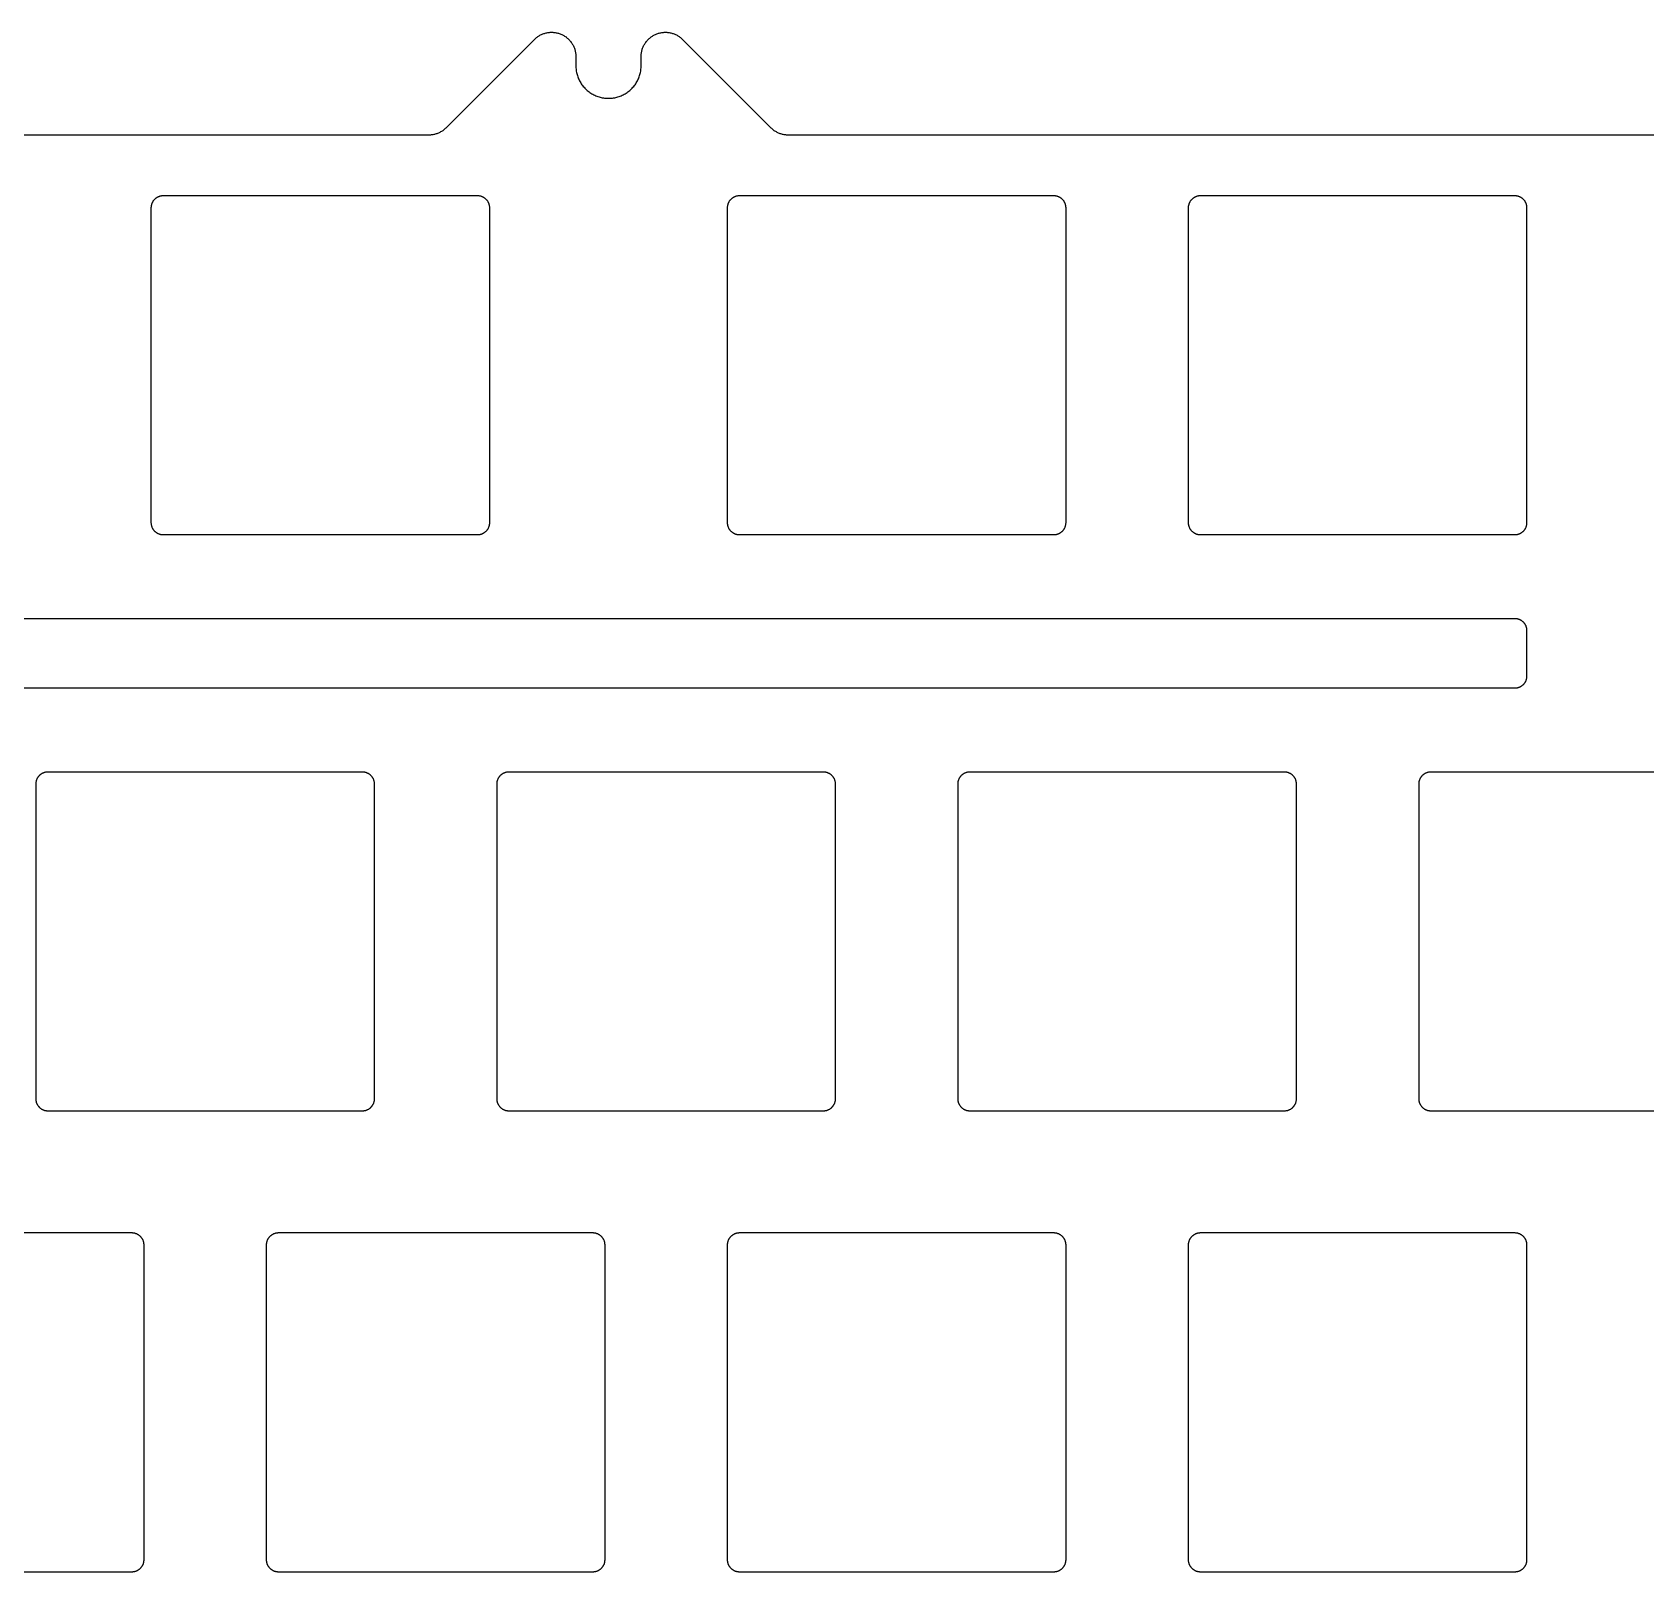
# Model space of a CAD drawing. Header units: millimetres. Extents: x -947 to -599, y 2206 to 2334.
# Drawn here: x -868.2 to -801.5, y 2270.2 to 2333.8 of the extents above; entities that cross this region are included whole.
import ezdxf

# ---------------------------------------------------------------- set-up
doc = ezdxf.new("R2010")
doc.units = ezdxf.units.MM
doc.layers.add('Default', color=18, linetype='Continuous', true_color=0x000000)

msp = doc.modelspace()

# ---------------------------------------------------------------- linework, layer by layer
at = {"layer": 'Default'}
for points in [[(-847.411, 2333.511), (-847.386, 2333.535), (-847.36, 2333.559), (-847.334, 2333.581), (-847.306, 2333.602), (-847.278, 2333.623), (-847.25, 2333.642), (-847.22, 2333.66), (-847.19, 2333.678), (-847.16, 2333.694), (-847.129, 2333.709), (-847.097, 2333.724), (-847.065, 2333.737), (-847.033, 2333.749), (-847, 2333.759), (-846.966, 2333.769), (-846.933, 2333.778), (-846.899, 2333.785), (-846.865, 2333.791), (-846.831, 2333.796), (-846.796, 2333.8), (-846.762, 2333.803), (-846.727, 2333.804), (-846.692, 2333.804), (-846.658, 2333.803), (-846.623, 2333.801), (-846.589, 2333.798), (-846.554, 2333.793), (-846.52, 2333.787), (-846.486, 2333.78), (-846.452, 2333.772), (-846.419, 2333.763), (-846.386, 2333.752), (-846.353, 2333.741), (-846.321, 2333.728), (-846.289, 2333.714), (-846.258, 2333.699), (-846.227, 2333.683), (-846.197, 2333.666), (-846.168, 2333.648), (-846.139, 2333.629), (-846.11, 2333.609), (-846.083, 2333.588), (-846.056, 2333.566), (-846.03, 2333.543), (-846.005, 2333.519), (-845.981, 2333.495), (-845.957, 2333.469), (-845.934, 2333.443), (-845.913, 2333.416), (-845.892, 2333.388), (-845.872, 2333.36), (-845.854, 2333.331), (-845.836, 2333.301), (-845.819, 2333.271), (-845.804, 2333.24), (-845.789, 2333.208), (-845.776, 2333.176), (-845.763, 2333.144), (-845.752, 2333.111), (-845.742, 2333.078), (-845.733, 2333.044), (-845.725, 2333.011), (-845.719, 2332.977), (-845.713, 2332.942), (-845.709, 2332.908), (-845.706, 2332.873), (-845.704, 2332.839), (-845.704, 2332.804)], [(-843.004, 2332.804), (-843.003, 2332.839), (-843.001, 2332.873), (-842.998, 2332.908), (-842.994, 2332.942), (-842.989, 2332.977), (-842.982, 2333.011), (-842.975, 2333.044), (-842.966, 2333.078), (-842.956, 2333.111), (-842.944, 2333.144), (-842.932, 2333.176), (-842.919, 2333.208), (-842.904, 2333.24), (-842.888, 2333.271), (-842.872, 2333.301), (-842.854, 2333.331), (-842.835, 2333.36), (-842.816, 2333.388), (-842.795, 2333.416), (-842.773, 2333.443), (-842.751, 2333.469), (-842.727, 2333.495), (-842.703, 2333.519), (-842.677, 2333.543), (-842.651, 2333.566), (-842.625, 2333.588), (-842.597, 2333.609), (-842.569, 2333.629), (-842.54, 2333.648), (-842.51, 2333.666), (-842.48, 2333.683), (-842.45, 2333.699), (-842.418, 2333.714), (-842.386, 2333.728), (-842.354, 2333.741), (-842.322, 2333.752), (-842.289, 2333.763), (-842.255, 2333.772), (-842.221, 2333.78), (-842.188, 2333.787), (-842.153, 2333.793), (-842.119, 2333.798), (-842.085, 2333.801), (-842.05, 2333.803), (-842.015, 2333.804), (-841.981, 2333.804), (-841.946, 2333.803), (-841.912, 2333.8), (-841.877, 2333.796), (-841.843, 2333.791), (-841.809, 2333.785), (-841.775, 2333.778), (-841.741, 2333.769), (-841.708, 2333.759), (-841.675, 2333.749), (-841.643, 2333.737), (-841.61, 2333.724), (-841.579, 2333.709), (-841.548, 2333.694), (-841.517, 2333.678), (-841.487, 2333.66), (-841.458, 2333.642), (-841.429, 2333.623), (-841.401, 2333.602), (-841.374, 2333.581), (-841.347, 2333.559), (-841.322, 2333.535), (-841.297, 2333.511)], [(-851.061, 2329.861), (-847.411, 2333.511)], [(-841.297, 2333.511), (-837.647, 2329.861)], [(-845.704, 2332.804), (-845.704, 2332.424)], [(-845.704, 2332.424), (-845.703, 2332.378), (-845.701, 2332.331), (-845.697, 2332.285), (-845.691, 2332.239), (-845.684, 2332.193), (-845.675, 2332.147), (-845.665, 2332.101), (-845.653, 2332.056), (-845.639, 2332.012), (-845.624, 2331.968), (-845.608, 2331.924), (-845.59, 2331.881), (-845.57, 2331.839), (-845.549, 2331.797), (-845.527, 2331.756), (-845.503, 2331.716), (-845.478, 2331.677), (-845.451, 2331.638), (-845.424, 2331.601), (-845.395, 2331.565), (-845.364, 2331.529), (-845.333, 2331.495), (-845.3, 2331.462), (-845.266, 2331.43), (-845.231, 2331.399), (-845.196, 2331.369), (-845.159, 2331.34), (-845.121, 2331.313), (-845.082, 2331.288), (-845.042, 2331.263), (-845.002, 2331.24), (-844.96, 2331.218), (-844.918, 2331.198), (-844.876, 2331.179), (-844.833, 2331.162), (-844.789, 2331.146), (-844.744, 2331.132), (-844.699, 2331.119), (-844.654, 2331.108), (-844.609, 2331.099), (-844.563, 2331.091), (-844.517, 2331.084), (-844.47, 2331.079), (-844.424, 2331.076), (-844.377, 2331.075), (-844.33, 2331.075), (-844.284, 2331.076), (-844.237, 2331.079), (-844.191, 2331.084), (-844.145, 2331.091), (-844.099, 2331.099), (-844.053, 2331.108), (-844.008, 2331.119), (-843.963, 2331.132), (-843.919, 2331.146), (-843.875, 2331.162), (-843.832, 2331.179), (-843.789, 2331.198), (-843.747, 2331.218), (-843.706, 2331.24), (-843.665, 2331.263), (-843.626, 2331.288), (-843.587, 2331.313), (-843.549, 2331.34), (-843.512, 2331.369), (-843.476, 2331.399), (-843.441, 2331.43), (-843.407, 2331.462), (-843.375, 2331.495), (-843.343, 2331.529), (-843.313, 2331.565), (-843.284, 2331.601), (-843.256, 2331.638), (-843.23, 2331.677), (-843.205, 2331.716), (-843.181, 2331.756), (-843.158, 2331.797), (-843.137, 2331.839), (-843.118, 2331.881), (-843.1, 2331.924), (-843.083, 2331.968), (-843.068, 2332.012), (-843.055, 2332.056), (-843.043, 2332.101), (-843.033, 2332.147), (-843.024, 2332.193), (-843.017, 2332.239), (-843.011, 2332.285), (-843.007, 2332.331), (-843.005, 2332.378), (-843.004, 2332.424)], [(-843.004, 2332.424), (-843.004, 2332.804)], [(-851.768, 2329.568), (-851.734, 2329.569), (-851.7, 2329.571), (-851.666, 2329.574), (-851.632, 2329.578), (-851.598, 2329.583), (-851.565, 2329.589), (-851.531, 2329.597), (-851.498, 2329.606), (-851.465, 2329.615), (-851.433, 2329.626), (-851.401, 2329.638), (-851.37, 2329.651), (-851.339, 2329.665), (-851.308, 2329.681), (-851.278, 2329.697), (-851.248, 2329.714), (-851.22, 2329.732), (-851.191, 2329.751), (-851.164, 2329.772), (-851.137, 2329.793), (-851.111, 2329.815), (-851.085, 2329.838), (-851.061, 2329.861)], [(-837.647, 2329.861), (-837.622, 2329.838), (-837.597, 2329.815), (-837.571, 2329.793), (-837.544, 2329.772), (-837.516, 2329.751), (-837.488, 2329.732), (-837.459, 2329.714), (-837.43, 2329.697), (-837.4, 2329.681), (-837.369, 2329.665), (-837.338, 2329.651), (-837.306, 2329.638), (-837.274, 2329.626), (-837.242, 2329.615), (-837.209, 2329.606), (-837.176, 2329.597), (-837.143, 2329.589), (-837.109, 2329.583), (-837.076, 2329.578), (-837.042, 2329.574), (-837.008, 2329.571), (-836.974, 2329.569), (-836.94, 2329.568)], [(-901.233, 2329.568), (-851.768, 2329.568)], [(-836.94, 2329.568), (-706.512, 2329.568)], [(-862.76, 2327.043), (-862.777, 2327.043), (-862.794, 2327.042), (-862.811, 2327.041), (-862.828, 2327.039), (-862.845, 2327.036), (-862.862, 2327.033), (-862.878, 2327.029), (-862.895, 2327.025), (-862.911, 2327.02), (-862.927, 2327.015), (-862.943, 2327.009), (-862.959, 2327.002), (-862.975, 2326.995), (-862.99, 2326.987), (-863.005, 2326.979), (-863.02, 2326.971), (-863.034, 2326.962), (-863.048, 2326.952), (-863.062, 2326.942), (-863.076, 2326.931), (-863.089, 2326.92), (-863.101, 2326.909), (-863.114, 2326.897), (-863.125, 2326.885), (-863.137, 2326.872), (-863.148, 2326.859), (-863.158, 2326.846), (-863.169, 2326.832), (-863.178, 2326.818), (-863.187, 2326.803), (-863.196, 2326.788), (-863.204, 2326.773), (-863.212, 2326.758), (-863.219, 2326.743), (-863.225, 2326.727), (-863.231, 2326.711), (-863.237, 2326.695), (-863.242, 2326.678), (-863.246, 2326.662), (-863.25, 2326.645), (-863.253, 2326.628), (-863.255, 2326.612), (-863.257, 2326.595), (-863.259, 2326.578), (-863.26, 2326.56), (-863.26, 2326.543)], [(-849.76, 2327.043), (-862.76, 2327.043)], [(-849.26, 2326.543), (-849.26, 2326.56), (-849.261, 2326.578), (-849.263, 2326.595), (-849.265, 2326.612), (-849.267, 2326.628), (-849.271, 2326.645), (-849.274, 2326.662), (-849.279, 2326.678), (-849.283, 2326.695), (-849.289, 2326.711), (-849.295, 2326.727), (-849.301, 2326.743), (-849.309, 2326.758), (-849.316, 2326.773), (-849.324, 2326.788), (-849.333, 2326.803), (-849.342, 2326.818), (-849.352, 2326.832), (-849.362, 2326.846), (-849.372, 2326.859), (-849.383, 2326.872), (-849.395, 2326.885), (-849.406, 2326.897), (-849.419, 2326.909), (-849.431, 2326.92), (-849.445, 2326.931), (-849.458, 2326.942), (-849.472, 2326.952), (-849.486, 2326.962), (-849.5, 2326.971), (-849.515, 2326.979), (-849.53, 2326.987), (-849.545, 2326.995), (-849.561, 2327.002), (-849.577, 2327.009), (-849.593, 2327.015), (-849.609, 2327.02), (-849.625, 2327.025), (-849.642, 2327.029), (-849.658, 2327.033), (-849.675, 2327.036), (-849.692, 2327.039), (-849.709, 2327.041), (-849.726, 2327.042), (-849.743, 2327.043), (-849.76, 2327.043)], [(-838.948, 2327.043), (-838.965, 2327.043), (-838.982, 2327.042), (-838.999, 2327.041), (-839.016, 2327.039), (-839.033, 2327.036), (-839.049, 2327.033), (-839.066, 2327.029), (-839.082, 2327.025), (-839.099, 2327.02), (-839.115, 2327.015), (-839.131, 2327.009), (-839.147, 2327.002), (-839.162, 2326.995), (-839.178, 2326.987), (-839.193, 2326.979), (-839.207, 2326.971), (-839.222, 2326.962), (-839.236, 2326.952), (-839.25, 2326.942), (-839.263, 2326.931), (-839.276, 2326.92), (-839.289, 2326.909), (-839.301, 2326.897), (-839.313, 2326.885), (-839.324, 2326.872), (-839.335, 2326.859), (-839.346, 2326.846), (-839.356, 2326.832), (-839.366, 2326.818), (-839.375, 2326.803), (-839.383, 2326.788), (-839.391, 2326.773), (-839.399, 2326.758), (-839.406, 2326.743), (-839.413, 2326.727), (-839.419, 2326.711), (-839.424, 2326.695), (-839.429, 2326.678), (-839.433, 2326.662), (-839.437, 2326.645), (-839.44, 2326.628), (-839.443, 2326.612), (-839.445, 2326.595), (-839.446, 2326.578), (-839.447, 2326.56), (-839.448, 2326.543)], [(-825.948, 2327.043), (-838.948, 2327.043)], [(-825.448, 2326.543), (-825.448, 2326.56), (-825.449, 2326.578), (-825.45, 2326.595), (-825.452, 2326.612), (-825.455, 2326.628), (-825.458, 2326.645), (-825.462, 2326.662), (-825.466, 2326.678), (-825.471, 2326.695), (-825.476, 2326.711), (-825.482, 2326.727), (-825.489, 2326.743), (-825.496, 2326.758), (-825.504, 2326.773), (-825.512, 2326.788), (-825.52, 2326.803), (-825.529, 2326.818), (-825.539, 2326.832), (-825.549, 2326.846), (-825.56, 2326.859), (-825.571, 2326.872), (-825.582, 2326.885), (-825.594, 2326.897), (-825.606, 2326.909), (-825.619, 2326.92), (-825.632, 2326.931), (-825.645, 2326.942), (-825.659, 2326.952), (-825.673, 2326.962), (-825.688, 2326.971), (-825.702, 2326.979), (-825.718, 2326.987), (-825.733, 2326.995), (-825.748, 2327.002), (-825.764, 2327.009), (-825.78, 2327.015), (-825.796, 2327.02), (-825.813, 2327.025), (-825.829, 2327.029), (-825.846, 2327.033), (-825.863, 2327.036), (-825.879, 2327.039), (-825.896, 2327.041), (-825.913, 2327.042), (-825.93, 2327.043), (-825.948, 2327.043)], [(-819.898, 2327.043), (-819.915, 2327.043), (-819.932, 2327.042), (-819.949, 2327.041), (-819.966, 2327.039), (-819.983, 2327.036), (-819.999, 2327.033), (-820.016, 2327.029), (-820.032, 2327.025), (-820.049, 2327.02), (-820.065, 2327.015), (-820.081, 2327.009), (-820.097, 2327.002), (-820.112, 2326.995), (-820.128, 2326.987), (-820.143, 2326.979), (-820.157, 2326.971), (-820.172, 2326.962), (-820.186, 2326.952), (-820.2, 2326.942), (-820.213, 2326.931), (-820.226, 2326.92), (-820.239, 2326.909), (-820.251, 2326.897), (-820.263, 2326.885), (-820.274, 2326.872), (-820.285, 2326.859), (-820.296, 2326.846), (-820.306, 2326.832), (-820.316, 2326.818), (-820.325, 2326.803), (-820.333, 2326.788), (-820.341, 2326.773), (-820.349, 2326.758), (-820.356, 2326.743), (-820.363, 2326.727), (-820.369, 2326.711), (-820.374, 2326.695), (-820.379, 2326.678), (-820.383, 2326.662), (-820.387, 2326.645), (-820.39, 2326.628), (-820.393, 2326.612), (-820.395, 2326.595), (-820.396, 2326.578), (-820.397, 2326.56), (-820.398, 2326.543)], [(-806.898, 2327.043), (-819.898, 2327.043)], [(-806.398, 2326.543), (-806.398, 2326.56), (-806.399, 2326.578), (-806.4, 2326.595), (-806.402, 2326.612), (-806.405, 2326.628), (-806.408, 2326.645), (-806.412, 2326.662), (-806.416, 2326.678), (-806.421, 2326.695), (-806.426, 2326.711), (-806.432, 2326.727), (-806.439, 2326.743), (-806.446, 2326.758), (-806.454, 2326.773), (-806.462, 2326.788), (-806.47, 2326.803), (-806.479, 2326.818), (-806.489, 2326.832), (-806.499, 2326.846), (-806.51, 2326.859), (-806.521, 2326.872), (-806.532, 2326.885), (-806.544, 2326.897), (-806.556, 2326.909), (-806.569, 2326.92), (-806.582, 2326.931), (-806.595, 2326.942), (-806.609, 2326.952), (-806.623, 2326.962), (-806.638, 2326.971), (-806.652, 2326.979), (-806.668, 2326.987), (-806.683, 2326.995), (-806.698, 2327.002), (-806.714, 2327.009), (-806.73, 2327.015), (-806.746, 2327.02), (-806.763, 2327.025), (-806.779, 2327.029), (-806.796, 2327.033), (-806.813, 2327.036), (-806.829, 2327.039), (-806.846, 2327.041), (-806.863, 2327.042), (-806.88, 2327.043), (-806.898, 2327.043)], [(-863.26, 2326.543), (-863.26, 2313.543)], [(-849.26, 2313.543), (-849.26, 2326.543)], [(-839.448, 2326.543), (-839.448, 2313.543)], [(-825.448, 2313.543), (-825.448, 2326.543)], [(-820.398, 2326.543), (-820.398, 2313.543)], [(-806.398, 2313.543), (-806.398, 2326.543)], [(-863.26, 2313.543), (-863.26, 2313.526), (-863.259, 2313.509), (-863.257, 2313.492), (-863.255, 2313.475), (-863.253, 2313.458), (-863.25, 2313.442), (-863.246, 2313.425), (-863.242, 2313.409), (-863.237, 2313.392), (-863.231, 2313.376), (-863.225, 2313.36), (-863.219, 2313.344), (-863.212, 2313.329), (-863.204, 2313.313), (-863.196, 2313.298), (-863.187, 2313.284), (-863.178, 2313.269), (-863.169, 2313.255), (-863.158, 2313.241), (-863.148, 2313.228), (-863.137, 2313.215), (-863.125, 2313.202), (-863.114, 2313.19), (-863.101, 2313.178), (-863.089, 2313.167), (-863.076, 2313.156), (-863.062, 2313.145), (-863.048, 2313.135), (-863.034, 2313.125), (-863.02, 2313.116), (-863.005, 2313.108), (-862.99, 2313.099), (-862.975, 2313.092), (-862.959, 2313.085), (-862.943, 2313.078), (-862.927, 2313.072), (-862.911, 2313.067), (-862.895, 2313.062), (-862.878, 2313.058), (-862.862, 2313.054), (-862.845, 2313.051), (-862.828, 2313.048), (-862.811, 2313.046), (-862.794, 2313.045), (-862.777, 2313.044), (-862.76, 2313.043)], [(-862.76, 2313.043), (-849.76, 2313.043)], [(-849.76, 2313.043), (-849.743, 2313.044), (-849.726, 2313.045), (-849.709, 2313.046), (-849.692, 2313.048), (-849.675, 2313.051), (-849.658, 2313.054), (-849.642, 2313.058), (-849.625, 2313.062), (-849.609, 2313.067), (-849.593, 2313.072), (-849.577, 2313.078), (-849.561, 2313.085), (-849.545, 2313.092), (-849.53, 2313.099), (-849.515, 2313.108), (-849.5, 2313.116), (-849.486, 2313.125), (-849.472, 2313.135), (-849.458, 2313.145), (-849.445, 2313.156), (-849.431, 2313.167), (-849.419, 2313.178), (-849.406, 2313.19), (-849.395, 2313.202), (-849.383, 2313.215), (-849.372, 2313.228), (-849.362, 2313.241), (-849.352, 2313.255), (-849.342, 2313.269), (-849.333, 2313.284), (-849.324, 2313.298), (-849.316, 2313.313), (-849.309, 2313.329), (-849.301, 2313.344), (-849.295, 2313.36), (-849.289, 2313.376), (-849.283, 2313.392), (-849.279, 2313.409), (-849.274, 2313.425), (-849.271, 2313.442), (-849.267, 2313.458), (-849.265, 2313.475), (-849.263, 2313.492), (-849.261, 2313.509), (-849.26, 2313.526), (-849.26, 2313.543)], [(-839.448, 2313.543), (-839.447, 2313.526), (-839.446, 2313.509), (-839.445, 2313.492), (-839.443, 2313.475), (-839.44, 2313.458), (-839.437, 2313.442), (-839.433, 2313.425), (-839.429, 2313.409), (-839.424, 2313.392), (-839.419, 2313.376), (-839.413, 2313.36), (-839.406, 2313.344), (-839.399, 2313.329), (-839.391, 2313.313), (-839.383, 2313.298), (-839.375, 2313.284), (-839.366, 2313.269), (-839.356, 2313.255), (-839.346, 2313.241), (-839.335, 2313.228), (-839.324, 2313.215), (-839.313, 2313.202), (-839.301, 2313.19), (-839.289, 2313.178), (-839.276, 2313.167), (-839.263, 2313.156), (-839.25, 2313.145), (-839.236, 2313.135), (-839.222, 2313.125), (-839.207, 2313.116), (-839.193, 2313.108), (-839.178, 2313.099), (-839.162, 2313.092), (-839.147, 2313.085), (-839.131, 2313.078), (-839.115, 2313.072), (-839.099, 2313.067), (-839.082, 2313.062), (-839.066, 2313.058), (-839.049, 2313.054), (-839.033, 2313.051), (-839.016, 2313.048), (-838.999, 2313.046), (-838.982, 2313.045), (-838.965, 2313.044), (-838.948, 2313.043)], [(-838.948, 2313.043), (-825.948, 2313.043)], [(-825.948, 2313.043), (-825.93, 2313.044), (-825.913, 2313.045), (-825.896, 2313.046), (-825.879, 2313.048), (-825.863, 2313.051), (-825.846, 2313.054), (-825.829, 2313.058), (-825.813, 2313.062), (-825.796, 2313.067), (-825.78, 2313.072), (-825.764, 2313.078), (-825.748, 2313.085), (-825.733, 2313.092), (-825.718, 2313.099), (-825.702, 2313.108), (-825.688, 2313.116), (-825.673, 2313.125), (-825.659, 2313.135), (-825.645, 2313.145), (-825.632, 2313.156), (-825.619, 2313.167), (-825.606, 2313.178), (-825.594, 2313.19), (-825.582, 2313.202), (-825.571, 2313.215), (-825.56, 2313.228), (-825.549, 2313.241), (-825.539, 2313.255), (-825.529, 2313.269), (-825.52, 2313.284), (-825.512, 2313.298), (-825.504, 2313.313), (-825.496, 2313.329), (-825.489, 2313.344), (-825.482, 2313.36), (-825.476, 2313.376), (-825.471, 2313.392), (-825.466, 2313.409), (-825.462, 2313.425), (-825.458, 2313.442), (-825.455, 2313.458), (-825.452, 2313.475), (-825.45, 2313.492), (-825.449, 2313.509), (-825.448, 2313.526), (-825.448, 2313.543)], [(-820.398, 2313.543), (-820.397, 2313.526), (-820.396, 2313.509), (-820.395, 2313.492), (-820.393, 2313.475), (-820.39, 2313.458), (-820.387, 2313.442), (-820.383, 2313.425), (-820.379, 2313.409), (-820.374, 2313.392), (-820.369, 2313.376), (-820.363, 2313.36), (-820.356, 2313.344), (-820.349, 2313.329), (-820.341, 2313.313), (-820.333, 2313.298), (-820.325, 2313.284), (-820.316, 2313.269), (-820.306, 2313.255), (-820.296, 2313.241), (-820.285, 2313.228), (-820.274, 2313.215), (-820.263, 2313.202), (-820.251, 2313.19), (-820.239, 2313.178), (-820.226, 2313.167), (-820.213, 2313.156), (-820.2, 2313.145), (-820.186, 2313.135), (-820.172, 2313.125), (-820.157, 2313.116), (-820.143, 2313.108), (-820.128, 2313.099), (-820.112, 2313.092), (-820.097, 2313.085), (-820.081, 2313.078), (-820.065, 2313.072), (-820.049, 2313.067), (-820.032, 2313.062), (-820.016, 2313.058), (-819.999, 2313.054), (-819.983, 2313.051), (-819.966, 2313.048), (-819.949, 2313.046), (-819.932, 2313.045), (-819.915, 2313.044), (-819.898, 2313.043)], [(-819.898, 2313.043), (-806.898, 2313.043)], [(-806.898, 2313.043), (-806.88, 2313.044), (-806.863, 2313.045), (-806.846, 2313.046), (-806.829, 2313.048), (-806.813, 2313.051), (-806.796, 2313.054), (-806.779, 2313.058), (-806.763, 2313.062), (-806.746, 2313.067), (-806.73, 2313.072), (-806.714, 2313.078), (-806.698, 2313.085), (-806.683, 2313.092), (-806.668, 2313.099), (-806.652, 2313.108), (-806.638, 2313.116), (-806.623, 2313.125), (-806.609, 2313.135), (-806.595, 2313.145), (-806.582, 2313.156), (-806.569, 2313.167), (-806.556, 2313.178), (-806.544, 2313.19), (-806.532, 2313.202), (-806.521, 2313.215), (-806.51, 2313.228), (-806.499, 2313.241), (-806.489, 2313.255), (-806.479, 2313.269), (-806.47, 2313.284), (-806.462, 2313.298), (-806.454, 2313.313), (-806.446, 2313.329), (-806.439, 2313.344), (-806.432, 2313.36), (-806.426, 2313.376), (-806.421, 2313.392), (-806.416, 2313.409), (-806.412, 2313.425), (-806.408, 2313.442), (-806.405, 2313.458), (-806.402, 2313.475), (-806.4, 2313.492), (-806.399, 2313.509), (-806.398, 2313.526), (-806.398, 2313.543)], [(-806.898, 2309.568), (-943.723, 2309.568)], [(-806.398, 2309.068), (-806.398, 2309.085), (-806.399, 2309.103), (-806.4, 2309.12), (-806.402, 2309.137), (-806.405, 2309.153), (-806.408, 2309.17), (-806.412, 2309.187), (-806.416, 2309.203), (-806.421, 2309.22), (-806.426, 2309.236), (-806.432, 2309.252), (-806.439, 2309.268), (-806.446, 2309.283), (-806.454, 2309.298), (-806.462, 2309.313), (-806.47, 2309.328), (-806.479, 2309.343), (-806.489, 2309.357), (-806.499, 2309.371), (-806.51, 2309.384), (-806.521, 2309.397), (-806.532, 2309.41), (-806.544, 2309.422), (-806.556, 2309.434), (-806.569, 2309.445), (-806.582, 2309.456), (-806.595, 2309.467), (-806.609, 2309.477), (-806.623, 2309.487), (-806.638, 2309.496), (-806.652, 2309.504), (-806.668, 2309.512), (-806.683, 2309.52), (-806.698, 2309.527), (-806.714, 2309.534), (-806.73, 2309.54), (-806.746, 2309.545), (-806.763, 2309.55), (-806.779, 2309.554), (-806.796, 2309.558), (-806.813, 2309.561), (-806.829, 2309.564), (-806.846, 2309.566), (-806.863, 2309.567), (-806.88, 2309.568), (-806.898, 2309.568)], [(-806.398, 2307.206), (-806.398, 2309.068)], [(-806.898, 2306.706), (-806.88, 2306.706), (-806.863, 2306.707), (-806.846, 2306.709), (-806.829, 2306.711), (-806.813, 2306.713), (-806.796, 2306.716), (-806.779, 2306.72), (-806.763, 2306.724), (-806.746, 2306.729), (-806.73, 2306.735), (-806.714, 2306.741), (-806.698, 2306.747), (-806.683, 2306.754), (-806.668, 2306.762), (-806.652, 2306.77), (-806.638, 2306.779), (-806.623, 2306.788), (-806.609, 2306.797), (-806.595, 2306.808), (-806.582, 2306.818), (-806.569, 2306.829), (-806.556, 2306.841), (-806.544, 2306.852), (-806.532, 2306.865), (-806.521, 2306.877), (-806.51, 2306.89), (-806.499, 2306.904), (-806.489, 2306.918), (-806.479, 2306.932), (-806.47, 2306.946), (-806.462, 2306.961), (-806.454, 2306.976), (-806.446, 2306.991), (-806.439, 2307.007), (-806.432, 2307.023), (-806.426, 2307.038), (-806.421, 2307.055), (-806.416, 2307.071), (-806.412, 2307.088), (-806.408, 2307.104), (-806.405, 2307.121), (-806.402, 2307.138), (-806.4, 2307.155), (-806.399, 2307.172), (-806.398, 2307.189), (-806.398, 2307.206)], [(-943.723, 2306.706), (-806.898, 2306.706)], [(-867.523, 2303.231), (-867.54, 2303.231), (-867.557, 2303.23), (-867.574, 2303.228), (-867.591, 2303.226), (-867.608, 2303.224), (-867.624, 2303.22), (-867.641, 2303.217), (-867.657, 2303.212), (-867.674, 2303.208), (-867.69, 2303.202), (-867.706, 2303.196), (-867.722, 2303.19), (-867.737, 2303.182), (-867.753, 2303.175), (-867.768, 2303.167), (-867.782, 2303.158), (-867.797, 2303.149), (-867.811, 2303.139), (-867.825, 2303.129), (-867.838, 2303.119), (-867.851, 2303.108), (-867.864, 2303.096), (-867.876, 2303.084), (-867.888, 2303.072), (-867.899, 2303.06), (-867.91, 2303.046), (-867.921, 2303.033), (-867.931, 2303.019), (-867.941, 2303.005), (-867.95, 2302.991), (-867.958, 2302.976), (-867.966, 2302.961), (-867.974, 2302.946), (-867.981, 2302.93), (-867.988, 2302.914), (-867.994, 2302.898), (-867.999, 2302.882), (-868.004, 2302.866), (-868.008, 2302.849), (-868.012, 2302.833), (-868.015, 2302.816), (-868.018, 2302.799), (-868.02, 2302.782), (-868.021, 2302.765), (-868.022, 2302.748), (-868.023, 2302.731)], [(-854.523, 2303.231), (-867.523, 2303.231)], [(-854.023, 2302.731), (-854.023, 2302.748), (-854.024, 2302.765), (-854.025, 2302.782), (-854.027, 2302.799), (-854.03, 2302.816), (-854.033, 2302.833), (-854.037, 2302.849), (-854.041, 2302.866), (-854.046, 2302.882), (-854.051, 2302.898), (-854.057, 2302.914), (-854.064, 2302.93), (-854.071, 2302.946), (-854.079, 2302.961), (-854.087, 2302.976), (-854.095, 2302.991), (-854.104, 2303.005), (-854.114, 2303.019), (-854.124, 2303.033), (-854.135, 2303.046), (-854.146, 2303.06), (-854.157, 2303.072), (-854.169, 2303.084), (-854.181, 2303.096), (-854.194, 2303.108), (-854.207, 2303.119), (-854.22, 2303.129), (-854.234, 2303.139), (-854.248, 2303.149), (-854.263, 2303.158), (-854.277, 2303.167), (-854.293, 2303.175), (-854.308, 2303.182), (-854.323, 2303.19), (-854.339, 2303.196), (-854.355, 2303.202), (-854.371, 2303.208), (-854.388, 2303.212), (-854.404, 2303.217), (-854.421, 2303.22), (-854.438, 2303.224), (-854.454, 2303.226), (-854.471, 2303.228), (-854.488, 2303.23), (-854.505, 2303.231), (-854.523, 2303.231)], [(-848.473, 2303.231), (-848.49, 2303.231), (-848.507, 2303.23), (-848.524, 2303.228), (-848.541, 2303.226), (-848.558, 2303.224), (-848.574, 2303.22), (-848.591, 2303.217), (-848.607, 2303.212), (-848.624, 2303.208), (-848.64, 2303.202), (-848.656, 2303.196), (-848.672, 2303.19), (-848.687, 2303.182), (-848.703, 2303.175), (-848.718, 2303.167), (-848.732, 2303.158), (-848.747, 2303.149), (-848.761, 2303.139), (-848.775, 2303.129), (-848.788, 2303.119), (-848.801, 2303.108), (-848.814, 2303.096), (-848.826, 2303.084), (-848.838, 2303.072), (-848.849, 2303.06), (-848.86, 2303.046), (-848.871, 2303.033), (-848.881, 2303.019), (-848.891, 2303.005), (-848.9, 2302.991), (-848.908, 2302.976), (-848.916, 2302.961), (-848.924, 2302.946), (-848.931, 2302.93), (-848.938, 2302.914), (-848.944, 2302.898), (-848.949, 2302.882), (-848.954, 2302.866), (-848.958, 2302.849), (-848.962, 2302.833), (-848.965, 2302.816), (-848.968, 2302.799), (-848.97, 2302.782), (-848.971, 2302.765), (-848.972, 2302.748), (-848.973, 2302.731)], [(-835.473, 2303.231), (-848.473, 2303.231)], [(-834.973, 2302.731), (-834.973, 2302.748), (-834.974, 2302.765), (-834.975, 2302.782), (-834.977, 2302.799), (-834.98, 2302.816), (-834.983, 2302.833), (-834.987, 2302.849), (-834.991, 2302.866), (-834.996, 2302.882), (-835.001, 2302.898), (-835.007, 2302.914), (-835.014, 2302.93), (-835.021, 2302.946), (-835.029, 2302.961), (-835.037, 2302.976), (-835.045, 2302.991), (-835.054, 2303.005), (-835.064, 2303.019), (-835.074, 2303.033), (-835.085, 2303.046), (-835.096, 2303.06), (-835.107, 2303.072), (-835.119, 2303.084), (-835.131, 2303.096), (-835.144, 2303.108), (-835.157, 2303.119), (-835.17, 2303.129), (-835.184, 2303.139), (-835.198, 2303.149), (-835.213, 2303.158), (-835.227, 2303.167), (-835.243, 2303.175), (-835.258, 2303.182), (-835.273, 2303.19), (-835.289, 2303.196), (-835.305, 2303.202), (-835.321, 2303.208), (-835.338, 2303.212), (-835.354, 2303.217), (-835.371, 2303.22), (-835.388, 2303.224), (-835.404, 2303.226), (-835.421, 2303.228), (-835.438, 2303.23), (-835.455, 2303.231), (-835.473, 2303.231)], [(-829.423, 2303.231), (-829.44, 2303.231), (-829.457, 2303.23), (-829.474, 2303.228), (-829.491, 2303.226), (-829.508, 2303.224), (-829.524, 2303.22), (-829.541, 2303.217), (-829.557, 2303.212), (-829.574, 2303.208), (-829.59, 2303.202), (-829.606, 2303.196), (-829.622, 2303.19), (-829.637, 2303.182), (-829.653, 2303.175), (-829.668, 2303.167), (-829.682, 2303.158), (-829.697, 2303.149), (-829.711, 2303.139), (-829.725, 2303.129), (-829.738, 2303.119), (-829.751, 2303.108), (-829.764, 2303.096), (-829.776, 2303.084), (-829.788, 2303.072), (-829.799, 2303.06), (-829.81, 2303.046), (-829.821, 2303.033), (-829.831, 2303.019), (-829.841, 2303.005), (-829.85, 2302.991), (-829.858, 2302.976), (-829.866, 2302.961), (-829.874, 2302.946), (-829.881, 2302.93), (-829.888, 2302.914), (-829.894, 2302.898), (-829.899, 2302.882), (-829.904, 2302.866), (-829.908, 2302.849), (-829.912, 2302.833), (-829.915, 2302.816), (-829.918, 2302.799), (-829.92, 2302.782), (-829.921, 2302.765), (-829.922, 2302.748), (-829.923, 2302.731)], [(-816.423, 2303.231), (-829.423, 2303.231)], [(-815.923, 2302.731), (-815.923, 2302.748), (-815.924, 2302.765), (-815.925, 2302.782), (-815.927, 2302.799), (-815.93, 2302.816), (-815.933, 2302.833), (-815.937, 2302.849), (-815.941, 2302.866), (-815.946, 2302.882), (-815.951, 2302.898), (-815.957, 2302.914), (-815.964, 2302.93), (-815.971, 2302.946), (-815.979, 2302.961), (-815.987, 2302.976), (-815.995, 2302.991), (-816.004, 2303.005), (-816.014, 2303.019), (-816.024, 2303.033), (-816.035, 2303.046), (-816.046, 2303.06), (-816.057, 2303.072), (-816.069, 2303.084), (-816.081, 2303.096), (-816.094, 2303.108), (-816.107, 2303.119), (-816.12, 2303.129), (-816.134, 2303.139), (-816.148, 2303.149), (-816.163, 2303.158), (-816.177, 2303.167), (-816.193, 2303.175), (-816.208, 2303.182), (-816.223, 2303.19), (-816.239, 2303.196), (-816.255, 2303.202), (-816.271, 2303.208), (-816.288, 2303.212), (-816.304, 2303.217), (-816.321, 2303.22), (-816.338, 2303.224), (-816.354, 2303.226), (-816.371, 2303.228), (-816.388, 2303.23), (-816.405, 2303.231), (-816.423, 2303.231)], [(-810.373, 2303.231), (-810.39, 2303.231), (-810.407, 2303.23), (-810.424, 2303.228), (-810.441, 2303.226), (-810.458, 2303.224), (-810.474, 2303.22), (-810.491, 2303.217), (-810.507, 2303.212), (-810.524, 2303.208), (-810.54, 2303.202), (-810.556, 2303.196), (-810.572, 2303.19), (-810.587, 2303.182), (-810.603, 2303.175), (-810.618, 2303.167), (-810.632, 2303.158), (-810.647, 2303.149), (-810.661, 2303.139), (-810.675, 2303.129), (-810.688, 2303.119), (-810.701, 2303.108), (-810.714, 2303.096), (-810.726, 2303.084), (-810.738, 2303.072), (-810.749, 2303.06), (-810.76, 2303.046), (-810.771, 2303.033), (-810.781, 2303.019), (-810.791, 2303.005), (-810.8, 2302.991), (-810.808, 2302.976), (-810.816, 2302.961), (-810.824, 2302.946), (-810.831, 2302.93), (-810.838, 2302.914), (-810.844, 2302.898), (-810.849, 2302.882), (-810.854, 2302.866), (-810.858, 2302.849), (-810.862, 2302.833), (-810.865, 2302.816), (-810.868, 2302.799), (-810.87, 2302.782), (-810.871, 2302.765), (-810.872, 2302.748), (-810.873, 2302.731)], [(-797.373, 2303.231), (-810.373, 2303.231)], [(-868.023, 2302.731), (-868.023, 2289.731)], [(-854.023, 2289.731), (-854.023, 2302.731)], [(-848.973, 2302.731), (-848.973, 2289.731)], [(-834.973, 2289.731), (-834.973, 2302.731)], [(-829.923, 2302.731), (-829.923, 2289.731)], [(-815.923, 2289.731), (-815.923, 2302.731)], [(-810.873, 2302.731), (-810.873, 2289.731)], [(-868.023, 2289.731), (-868.022, 2289.714), (-868.021, 2289.697), (-868.02, 2289.68), (-868.018, 2289.663), (-868.015, 2289.646), (-868.012, 2289.629), (-868.008, 2289.613), (-868.004, 2289.596), (-867.999, 2289.58), (-867.994, 2289.563), (-867.988, 2289.548), (-867.981, 2289.532), (-867.974, 2289.516), (-867.966, 2289.501), (-867.958, 2289.486), (-867.95, 2289.471), (-867.941, 2289.457), (-867.931, 2289.443), (-867.921, 2289.429), (-867.91, 2289.415), (-867.899, 2289.402), (-867.888, 2289.39), (-867.876, 2289.377), (-867.864, 2289.366), (-867.851, 2289.354), (-867.838, 2289.343), (-867.825, 2289.333), (-867.811, 2289.322), (-867.797, 2289.313), (-867.782, 2289.304), (-867.768, 2289.295), (-867.753, 2289.287), (-867.737, 2289.279), (-867.722, 2289.272), (-867.706, 2289.266), (-867.69, 2289.26), (-867.674, 2289.254), (-867.657, 2289.249), (-867.641, 2289.245), (-867.624, 2289.241), (-867.608, 2289.238), (-867.591, 2289.236), (-867.574, 2289.234), (-867.557, 2289.232), (-867.54, 2289.231), (-867.523, 2289.231)], [(-854.523, 2289.231), (-854.505, 2289.231), (-854.488, 2289.232), (-854.471, 2289.234), (-854.454, 2289.236), (-854.438, 2289.238), (-854.421, 2289.241), (-854.404, 2289.245), (-854.388, 2289.249), (-854.371, 2289.254), (-854.355, 2289.26), (-854.339, 2289.266), (-854.323, 2289.272), (-854.308, 2289.279), (-854.293, 2289.287), (-854.277, 2289.295), (-854.263, 2289.304), (-854.248, 2289.313), (-854.234, 2289.322), (-854.22, 2289.333), (-854.207, 2289.343), (-854.194, 2289.354), (-854.181, 2289.366), (-854.169, 2289.377), (-854.157, 2289.39), (-854.146, 2289.402), (-854.135, 2289.415), (-854.124, 2289.429), (-854.114, 2289.443), (-854.104, 2289.457), (-854.095, 2289.471), (-854.087, 2289.486), (-854.079, 2289.501), (-854.071, 2289.516), (-854.064, 2289.532), (-854.057, 2289.548), (-854.051, 2289.563), (-854.046, 2289.58), (-854.041, 2289.596), (-854.037, 2289.613), (-854.033, 2289.629), (-854.03, 2289.646), (-854.027, 2289.663), (-854.025, 2289.68), (-854.024, 2289.697), (-854.023, 2289.714), (-854.023, 2289.731)], [(-848.973, 2289.731), (-848.972, 2289.714), (-848.971, 2289.697), (-848.97, 2289.68), (-848.968, 2289.663), (-848.965, 2289.646), (-848.962, 2289.629), (-848.958, 2289.613), (-848.954, 2289.596), (-848.949, 2289.58), (-848.944, 2289.563), (-848.938, 2289.548), (-848.931, 2289.532), (-848.924, 2289.516), (-848.916, 2289.501), (-848.908, 2289.486), (-848.9, 2289.471), (-848.891, 2289.457), (-848.881, 2289.443), (-848.871, 2289.429), (-848.86, 2289.415), (-848.849, 2289.402), (-848.838, 2289.39), (-848.826, 2289.377), (-848.814, 2289.366), (-848.801, 2289.354), (-848.788, 2289.343), (-848.775, 2289.333), (-848.761, 2289.322), (-848.747, 2289.313), (-848.732, 2289.304), (-848.718, 2289.295), (-848.703, 2289.287), (-848.687, 2289.279), (-848.672, 2289.272), (-848.656, 2289.266), (-848.64, 2289.26), (-848.624, 2289.254), (-848.607, 2289.249), (-848.591, 2289.245), (-848.574, 2289.241), (-848.558, 2289.238), (-848.541, 2289.236), (-848.524, 2289.234), (-848.507, 2289.232), (-848.49, 2289.231), (-848.473, 2289.231)], [(-835.473, 2289.231), (-835.455, 2289.231), (-835.438, 2289.232), (-835.421, 2289.234), (-835.404, 2289.236), (-835.388, 2289.238), (-835.371, 2289.241), (-835.354, 2289.245), (-835.338, 2289.249), (-835.321, 2289.254), (-835.305, 2289.26), (-835.289, 2289.266), (-835.273, 2289.272), (-835.258, 2289.279), (-835.243, 2289.287), (-835.227, 2289.295), (-835.213, 2289.304), (-835.198, 2289.313), (-835.184, 2289.322), (-835.17, 2289.333), (-835.157, 2289.343), (-835.144, 2289.354), (-835.131, 2289.366), (-835.119, 2289.377), (-835.107, 2289.39), (-835.096, 2289.402), (-835.085, 2289.415), (-835.074, 2289.429), (-835.064, 2289.443), (-835.054, 2289.457), (-835.045, 2289.471), (-835.037, 2289.486), (-835.029, 2289.501), (-835.021, 2289.516), (-835.014, 2289.532), (-835.007, 2289.548), (-835.001, 2289.563), (-834.996, 2289.58), (-834.991, 2289.596), (-834.987, 2289.613), (-834.983, 2289.629), (-834.98, 2289.646), (-834.977, 2289.663), (-834.975, 2289.68), (-834.974, 2289.697), (-834.973, 2289.714), (-834.973, 2289.731)], [(-829.923, 2289.731), (-829.922, 2289.714), (-829.921, 2289.697), (-829.92, 2289.68), (-829.918, 2289.663), (-829.915, 2289.646), (-829.912, 2289.629), (-829.908, 2289.613), (-829.904, 2289.596), (-829.899, 2289.58), (-829.894, 2289.563), (-829.888, 2289.548), (-829.881, 2289.532), (-829.874, 2289.516), (-829.866, 2289.501), (-829.858, 2289.486), (-829.85, 2289.471), (-829.841, 2289.457), (-829.831, 2289.443), (-829.821, 2289.429), (-829.81, 2289.415), (-829.799, 2289.402), (-829.788, 2289.39), (-829.776, 2289.377), (-829.764, 2289.366), (-829.751, 2289.354), (-829.738, 2289.343), (-829.725, 2289.333), (-829.711, 2289.322), (-829.697, 2289.313), (-829.682, 2289.304), (-829.668, 2289.295), (-829.653, 2289.287), (-829.637, 2289.279), (-829.622, 2289.272), (-829.606, 2289.266), (-829.59, 2289.26), (-829.574, 2289.254), (-829.557, 2289.249), (-829.541, 2289.245), (-829.524, 2289.241), (-829.508, 2289.238), (-829.491, 2289.236), (-829.474, 2289.234), (-829.457, 2289.232), (-829.44, 2289.231), (-829.423, 2289.231)], [(-816.423, 2289.231), (-816.405, 2289.231), (-816.388, 2289.232), (-816.371, 2289.234), (-816.354, 2289.236), (-816.338, 2289.238), (-816.321, 2289.241), (-816.304, 2289.245), (-816.288, 2289.249), (-816.271, 2289.254), (-816.255, 2289.26), (-816.239, 2289.266), (-816.223, 2289.272), (-816.208, 2289.279), (-816.193, 2289.287), (-816.177, 2289.295), (-816.163, 2289.304), (-816.148, 2289.313), (-816.134, 2289.322), (-816.12, 2289.333), (-816.107, 2289.343), (-816.094, 2289.354), (-816.081, 2289.366), (-816.069, 2289.377), (-816.057, 2289.39), (-816.046, 2289.402), (-816.035, 2289.415), (-816.024, 2289.429), (-816.014, 2289.443), (-816.004, 2289.457), (-815.995, 2289.471), (-815.987, 2289.486), (-815.979, 2289.501), (-815.971, 2289.516), (-815.964, 2289.532), (-815.957, 2289.548), (-815.951, 2289.563), (-815.946, 2289.58), (-815.941, 2289.596), (-815.937, 2289.613), (-815.933, 2289.629), (-815.93, 2289.646), (-815.927, 2289.663), (-815.925, 2289.68), (-815.924, 2289.697), (-815.923, 2289.714), (-815.923, 2289.731)], [(-810.873, 2289.731), (-810.872, 2289.714), (-810.871, 2289.697), (-810.87, 2289.68), (-810.868, 2289.663), (-810.865, 2289.646), (-810.862, 2289.629), (-810.858, 2289.613), (-810.854, 2289.596), (-810.849, 2289.58), (-810.844, 2289.563), (-810.838, 2289.548), (-810.831, 2289.532), (-810.824, 2289.516), (-810.816, 2289.501), (-810.808, 2289.486), (-810.8, 2289.471), (-810.791, 2289.457), (-810.781, 2289.443), (-810.771, 2289.429), (-810.76, 2289.415), (-810.749, 2289.402), (-810.738, 2289.39), (-810.726, 2289.377), (-810.714, 2289.366), (-810.701, 2289.354), (-810.688, 2289.343), (-810.675, 2289.333), (-810.661, 2289.322), (-810.647, 2289.313), (-810.632, 2289.304), (-810.618, 2289.295), (-810.603, 2289.287), (-810.587, 2289.279), (-810.572, 2289.272), (-810.556, 2289.266), (-810.54, 2289.26), (-810.524, 2289.254), (-810.507, 2289.249), (-810.491, 2289.245), (-810.474, 2289.241), (-810.458, 2289.238), (-810.441, 2289.236), (-810.424, 2289.234), (-810.407, 2289.232), (-810.39, 2289.231), (-810.373, 2289.231)], [(-867.523, 2289.231), (-854.523, 2289.231)], [(-848.473, 2289.231), (-835.473, 2289.231)], [(-829.423, 2289.231), (-816.423, 2289.231)], [(-810.373, 2289.231), (-797.373, 2289.231)], [(-864.048, 2284.181), (-877.048, 2284.181)], [(-863.548, 2283.681), (-863.548, 2283.698), (-863.549, 2283.715), (-863.55, 2283.732), (-863.552, 2283.749), (-863.555, 2283.766), (-863.558, 2283.783), (-863.562, 2283.799), (-863.566, 2283.816), (-863.571, 2283.832), (-863.576, 2283.848), (-863.582, 2283.864), (-863.589, 2283.88), (-863.596, 2283.896), (-863.604, 2283.911), (-863.612, 2283.926), (-863.62, 2283.941), (-863.629, 2283.955), (-863.639, 2283.969), (-863.649, 2283.983), (-863.66, 2283.996), (-863.671, 2284.01), (-863.682, 2284.022), (-863.694, 2284.034), (-863.706, 2284.046), (-863.719, 2284.058), (-863.732, 2284.069), (-863.745, 2284.079), (-863.759, 2284.089), (-863.773, 2284.099), (-863.788, 2284.108), (-863.802, 2284.117), (-863.818, 2284.125), (-863.833, 2284.132), (-863.848, 2284.14), (-863.864, 2284.146), (-863.88, 2284.152), (-863.896, 2284.158), (-863.913, 2284.162), (-863.929, 2284.167), (-863.946, 2284.17), (-863.963, 2284.174), (-863.979, 2284.176), (-863.996, 2284.178), (-864.013, 2284.18), (-864.03, 2284.181), (-864.048, 2284.181)], [(-863.548, 2270.681), (-863.548, 2283.681)], [(-857.998, 2284.181), (-858.015, 2284.181), (-858.032, 2284.18), (-858.049, 2284.178), (-858.066, 2284.176), (-858.083, 2284.174), (-858.099, 2284.17), (-858.116, 2284.167), (-858.132, 2284.162), (-858.149, 2284.158), (-858.165, 2284.152), (-858.181, 2284.146), (-858.197, 2284.14), (-858.212, 2284.132), (-858.228, 2284.125), (-858.243, 2284.117), (-858.257, 2284.108), (-858.272, 2284.099), (-858.286, 2284.089), (-858.3, 2284.079), (-858.313, 2284.069), (-858.326, 2284.058), (-858.339, 2284.046), (-858.351, 2284.034), (-858.363, 2284.022), (-858.374, 2284.01), (-858.385, 2283.996), (-858.396, 2283.983), (-858.406, 2283.969), (-858.416, 2283.955), (-858.425, 2283.941), (-858.433, 2283.926), (-858.441, 2283.911), (-858.449, 2283.896), (-858.456, 2283.88), (-858.463, 2283.864), (-858.469, 2283.848), (-858.474, 2283.832), (-858.479, 2283.816), (-858.483, 2283.799), (-858.487, 2283.783), (-858.49, 2283.766), (-858.493, 2283.749), (-858.495, 2283.732), (-858.496, 2283.715), (-858.497, 2283.698), (-858.498, 2283.681)], [(-858.498, 2283.681), (-858.498, 2270.681)], [(-844.998, 2284.181), (-857.998, 2284.181)], [(-844.498, 2283.681), (-844.498, 2283.698), (-844.499, 2283.715), (-844.5, 2283.732), (-844.502, 2283.749), (-844.505, 2283.766), (-844.508, 2283.783), (-844.512, 2283.799), (-844.516, 2283.816), (-844.521, 2283.832), (-844.526, 2283.848), (-844.532, 2283.864), (-844.539, 2283.88), (-844.546, 2283.896), (-844.554, 2283.911), (-844.562, 2283.926), (-844.57, 2283.941), (-844.579, 2283.955), (-844.589, 2283.969), (-844.599, 2283.983), (-844.61, 2283.996), (-844.621, 2284.01), (-844.632, 2284.022), (-844.644, 2284.034), (-844.656, 2284.046), (-844.669, 2284.058), (-844.682, 2284.069), (-844.695, 2284.079), (-844.709, 2284.089), (-844.723, 2284.099), (-844.738, 2284.108), (-844.752, 2284.117), (-844.768, 2284.125), (-844.783, 2284.132), (-844.798, 2284.14), (-844.814, 2284.146), (-844.83, 2284.152), (-844.846, 2284.158), (-844.863, 2284.162), (-844.879, 2284.167), (-844.896, 2284.17), (-844.913, 2284.174), (-844.929, 2284.176), (-844.946, 2284.178), (-844.963, 2284.18), (-844.98, 2284.181), (-844.998, 2284.181)], [(-844.498, 2270.681), (-844.498, 2283.681)], [(-838.948, 2284.181), (-838.965, 2284.181), (-838.982, 2284.18), (-838.999, 2284.178), (-839.016, 2284.176), (-839.033, 2284.174), (-839.049, 2284.17), (-839.066, 2284.167), (-839.082, 2284.162), (-839.099, 2284.158), (-839.115, 2284.152), (-839.131, 2284.146), (-839.147, 2284.14), (-839.162, 2284.132), (-839.178, 2284.125), (-839.193, 2284.117), (-839.207, 2284.108), (-839.222, 2284.099), (-839.236, 2284.089), (-839.25, 2284.079), (-839.263, 2284.069), (-839.276, 2284.058), (-839.289, 2284.046), (-839.301, 2284.034), (-839.313, 2284.022), (-839.324, 2284.01), (-839.335, 2283.996), (-839.346, 2283.983), (-839.356, 2283.969), (-839.366, 2283.955), (-839.375, 2283.941), (-839.383, 2283.926), (-839.391, 2283.911), (-839.399, 2283.896), (-839.406, 2283.88), (-839.413, 2283.864), (-839.419, 2283.848), (-839.424, 2283.832), (-839.429, 2283.816), (-839.433, 2283.799), (-839.437, 2283.783), (-839.44, 2283.766), (-839.443, 2283.749), (-839.445, 2283.732), (-839.446, 2283.715), (-839.447, 2283.698), (-839.448, 2283.681)], [(-839.448, 2283.681), (-839.448, 2270.681)], [(-825.948, 2284.181), (-838.948, 2284.181)], [(-825.448, 2283.681), (-825.448, 2283.698), (-825.449, 2283.715), (-825.45, 2283.732), (-825.452, 2283.749), (-825.455, 2283.766), (-825.458, 2283.783), (-825.462, 2283.799), (-825.466, 2283.816), (-825.471, 2283.832), (-825.476, 2283.848), (-825.482, 2283.864), (-825.489, 2283.88), (-825.496, 2283.896), (-825.504, 2283.911), (-825.512, 2283.926), (-825.52, 2283.941), (-825.529, 2283.955), (-825.539, 2283.969), (-825.549, 2283.983), (-825.56, 2283.996), (-825.571, 2284.01), (-825.582, 2284.022), (-825.594, 2284.034), (-825.606, 2284.046), (-825.619, 2284.058), (-825.632, 2284.069), (-825.645, 2284.079), (-825.659, 2284.089), (-825.673, 2284.099), (-825.688, 2284.108), (-825.702, 2284.117), (-825.718, 2284.125), (-825.733, 2284.132), (-825.748, 2284.14), (-825.764, 2284.146), (-825.78, 2284.152), (-825.796, 2284.158), (-825.813, 2284.162), (-825.829, 2284.167), (-825.846, 2284.17), (-825.863, 2284.174), (-825.879, 2284.176), (-825.896, 2284.178), (-825.913, 2284.18), (-825.93, 2284.181), (-825.948, 2284.181)], [(-825.448, 2270.681), (-825.448, 2283.681)], [(-819.898, 2284.181), (-819.915, 2284.181), (-819.932, 2284.18), (-819.949, 2284.178), (-819.966, 2284.176), (-819.983, 2284.174), (-819.999, 2284.17), (-820.016, 2284.167), (-820.032, 2284.162), (-820.049, 2284.158), (-820.065, 2284.152), (-820.081, 2284.146), (-820.097, 2284.14), (-820.112, 2284.132), (-820.128, 2284.125), (-820.143, 2284.117), (-820.157, 2284.108), (-820.172, 2284.099), (-820.186, 2284.089), (-820.2, 2284.079), (-820.213, 2284.069), (-820.226, 2284.058), (-820.239, 2284.046), (-820.251, 2284.034), (-820.263, 2284.022), (-820.274, 2284.01), (-820.285, 2283.996), (-820.296, 2283.983), (-820.306, 2283.969), (-820.316, 2283.955), (-820.325, 2283.941), (-820.333, 2283.926), (-820.341, 2283.911), (-820.349, 2283.896), (-820.356, 2283.88), (-820.363, 2283.864), (-820.369, 2283.848), (-820.374, 2283.832), (-820.379, 2283.816), (-820.383, 2283.799), (-820.387, 2283.783), (-820.39, 2283.766), (-820.393, 2283.749), (-820.395, 2283.732), (-820.396, 2283.715), (-820.397, 2283.698), (-820.398, 2283.681)], [(-820.398, 2283.681), (-820.398, 2270.681)], [(-806.898, 2284.181), (-819.898, 2284.181)], [(-806.398, 2283.681), (-806.398, 2283.698), (-806.399, 2283.715), (-806.4, 2283.732), (-806.402, 2283.749), (-806.405, 2283.766), (-806.408, 2283.783), (-806.412, 2283.799), (-806.416, 2283.816), (-806.421, 2283.832), (-806.426, 2283.848), (-806.432, 2283.864), (-806.439, 2283.88), (-806.446, 2283.896), (-806.454, 2283.911), (-806.462, 2283.926), (-806.47, 2283.941), (-806.479, 2283.955), (-806.489, 2283.969), (-806.499, 2283.983), (-806.51, 2283.996), (-806.521, 2284.01), (-806.532, 2284.022), (-806.544, 2284.034), (-806.556, 2284.046), (-806.569, 2284.058), (-806.582, 2284.069), (-806.595, 2284.079), (-806.609, 2284.089), (-806.623, 2284.099), (-806.638, 2284.108), (-806.652, 2284.117), (-806.668, 2284.125), (-806.683, 2284.132), (-806.698, 2284.14), (-806.714, 2284.146), (-806.73, 2284.152), (-806.746, 2284.158), (-806.763, 2284.162), (-806.779, 2284.167), (-806.796, 2284.17), (-806.813, 2284.174), (-806.829, 2284.176), (-806.846, 2284.178), (-806.863, 2284.18), (-806.88, 2284.181), (-806.898, 2284.181)], [(-806.398, 2270.681), (-806.398, 2283.681)], [(-864.048, 2270.181), (-864.03, 2270.181), (-864.013, 2270.182), (-863.996, 2270.184), (-863.979, 2270.186), (-863.963, 2270.188), (-863.946, 2270.191), (-863.929, 2270.195), (-863.913, 2270.199), (-863.896, 2270.204), (-863.88, 2270.21), (-863.864, 2270.216), (-863.848, 2270.222), (-863.833, 2270.229), (-863.818, 2270.237), (-863.802, 2270.245), (-863.788, 2270.254), (-863.773, 2270.263), (-863.759, 2270.272), (-863.745, 2270.283), (-863.732, 2270.293), (-863.719, 2270.304), (-863.706, 2270.316), (-863.694, 2270.327), (-863.682, 2270.34), (-863.671, 2270.352), (-863.66, 2270.365), (-863.649, 2270.379), (-863.639, 2270.393), (-863.629, 2270.407), (-863.62, 2270.421), (-863.612, 2270.436), (-863.604, 2270.451), (-863.596, 2270.466), (-863.589, 2270.482), (-863.582, 2270.498), (-863.576, 2270.513), (-863.571, 2270.53), (-863.566, 2270.546), (-863.562, 2270.563), (-863.558, 2270.579), (-863.555, 2270.596), (-863.552, 2270.613), (-863.55, 2270.63), (-863.549, 2270.647), (-863.548, 2270.664), (-863.548, 2270.681)], [(-858.498, 2270.681), (-858.497, 2270.664), (-858.496, 2270.647), (-858.495, 2270.63), (-858.493, 2270.613), (-858.49, 2270.596), (-858.487, 2270.579), (-858.483, 2270.563), (-858.479, 2270.546), (-858.474, 2270.53), (-858.469, 2270.513), (-858.463, 2270.498), (-858.456, 2270.482), (-858.449, 2270.466), (-858.441, 2270.451), (-858.433, 2270.436), (-858.425, 2270.421), (-858.416, 2270.407), (-858.406, 2270.393), (-858.396, 2270.379), (-858.385, 2270.365), (-858.374, 2270.352), (-858.363, 2270.34), (-858.351, 2270.327), (-858.339, 2270.316), (-858.326, 2270.304), (-858.313, 2270.293), (-858.3, 2270.283), (-858.286, 2270.272), (-858.272, 2270.263), (-858.257, 2270.254), (-858.243, 2270.245), (-858.228, 2270.237), (-858.212, 2270.229), (-858.197, 2270.222), (-858.181, 2270.216), (-858.165, 2270.21), (-858.149, 2270.204), (-858.132, 2270.199), (-858.116, 2270.195), (-858.099, 2270.191), (-858.083, 2270.188), (-858.066, 2270.186), (-858.049, 2270.184), (-858.032, 2270.182), (-858.015, 2270.181), (-857.998, 2270.181)], [(-844.998, 2270.181), (-844.98, 2270.181), (-844.963, 2270.182), (-844.946, 2270.184), (-844.929, 2270.186), (-844.913, 2270.188), (-844.896, 2270.191), (-844.879, 2270.195), (-844.863, 2270.199), (-844.846, 2270.204), (-844.83, 2270.21), (-844.814, 2270.216), (-844.798, 2270.222), (-844.783, 2270.229), (-844.768, 2270.237), (-844.752, 2270.245), (-844.738, 2270.254), (-844.723, 2270.263), (-844.709, 2270.272), (-844.695, 2270.283), (-844.682, 2270.293), (-844.669, 2270.304), (-844.656, 2270.316), (-844.644, 2270.327), (-844.632, 2270.34), (-844.621, 2270.352), (-844.61, 2270.365), (-844.599, 2270.379), (-844.589, 2270.393), (-844.579, 2270.407), (-844.57, 2270.421), (-844.562, 2270.436), (-844.554, 2270.451), (-844.546, 2270.466), (-844.539, 2270.482), (-844.532, 2270.498), (-844.526, 2270.513), (-844.521, 2270.53), (-844.516, 2270.546), (-844.512, 2270.563), (-844.508, 2270.579), (-844.505, 2270.596), (-844.502, 2270.613), (-844.5, 2270.63), (-844.499, 2270.647), (-844.498, 2270.664), (-844.498, 2270.681)], [(-839.448, 2270.681), (-839.447, 2270.664), (-839.446, 2270.647), (-839.445, 2270.63), (-839.443, 2270.613), (-839.44, 2270.596), (-839.437, 2270.579), (-839.433, 2270.563), (-839.429, 2270.546), (-839.424, 2270.53), (-839.419, 2270.513), (-839.413, 2270.498), (-839.406, 2270.482), (-839.399, 2270.466), (-839.391, 2270.451), (-839.383, 2270.436), (-839.375, 2270.421), (-839.366, 2270.407), (-839.356, 2270.393), (-839.346, 2270.379), (-839.335, 2270.365), (-839.324, 2270.352), (-839.313, 2270.34), (-839.301, 2270.327), (-839.289, 2270.316), (-839.276, 2270.304), (-839.263, 2270.293), (-839.25, 2270.283), (-839.236, 2270.272), (-839.222, 2270.263), (-839.207, 2270.254), (-839.193, 2270.245), (-839.178, 2270.237), (-839.162, 2270.229), (-839.147, 2270.222), (-839.131, 2270.216), (-839.115, 2270.21), (-839.099, 2270.204), (-839.082, 2270.199), (-839.066, 2270.195), (-839.049, 2270.191), (-839.033, 2270.188), (-839.016, 2270.186), (-838.999, 2270.184), (-838.982, 2270.182), (-838.965, 2270.181), (-838.948, 2270.181)], [(-825.948, 2270.181), (-825.93, 2270.181), (-825.913, 2270.182), (-825.896, 2270.184), (-825.879, 2270.186), (-825.863, 2270.188), (-825.846, 2270.191), (-825.829, 2270.195), (-825.813, 2270.199), (-825.796, 2270.204), (-825.78, 2270.21), (-825.764, 2270.216), (-825.748, 2270.222), (-825.733, 2270.229), (-825.718, 2270.237), (-825.702, 2270.245), (-825.688, 2270.254), (-825.673, 2270.263), (-825.659, 2270.272), (-825.645, 2270.283), (-825.632, 2270.293), (-825.619, 2270.304), (-825.606, 2270.316), (-825.594, 2270.327), (-825.582, 2270.34), (-825.571, 2270.352), (-825.56, 2270.365), (-825.549, 2270.379), (-825.539, 2270.393), (-825.529, 2270.407), (-825.52, 2270.421), (-825.512, 2270.436), (-825.504, 2270.451), (-825.496, 2270.466), (-825.489, 2270.482), (-825.482, 2270.498), (-825.476, 2270.513), (-825.471, 2270.53), (-825.466, 2270.546), (-825.462, 2270.563), (-825.458, 2270.579), (-825.455, 2270.596), (-825.452, 2270.613), (-825.45, 2270.63), (-825.449, 2270.647), (-825.448, 2270.664), (-825.448, 2270.681)], [(-820.398, 2270.681), (-820.397, 2270.664), (-820.396, 2270.647), (-820.395, 2270.63), (-820.393, 2270.613), (-820.39, 2270.596), (-820.387, 2270.579), (-820.383, 2270.563), (-820.379, 2270.546), (-820.374, 2270.53), (-820.369, 2270.513), (-820.363, 2270.498), (-820.356, 2270.482), (-820.349, 2270.466), (-820.341, 2270.451), (-820.333, 2270.436), (-820.325, 2270.421), (-820.316, 2270.407), (-820.306, 2270.393), (-820.296, 2270.379), (-820.285, 2270.365), (-820.274, 2270.352), (-820.263, 2270.34), (-820.251, 2270.327), (-820.239, 2270.316), (-820.226, 2270.304), (-820.213, 2270.293), (-820.2, 2270.283), (-820.186, 2270.272), (-820.172, 2270.263), (-820.157, 2270.254), (-820.143, 2270.245), (-820.128, 2270.237), (-820.112, 2270.229), (-820.097, 2270.222), (-820.081, 2270.216), (-820.065, 2270.21), (-820.049, 2270.204), (-820.032, 2270.199), (-820.016, 2270.195), (-819.999, 2270.191), (-819.983, 2270.188), (-819.966, 2270.186), (-819.949, 2270.184), (-819.932, 2270.182), (-819.915, 2270.181), (-819.898, 2270.181)], [(-806.898, 2270.181), (-806.88, 2270.181), (-806.863, 2270.182), (-806.846, 2270.184), (-806.829, 2270.186), (-806.813, 2270.188), (-806.796, 2270.191), (-806.779, 2270.195), (-806.763, 2270.199), (-806.746, 2270.204), (-806.73, 2270.21), (-806.714, 2270.216), (-806.698, 2270.222), (-806.683, 2270.229), (-806.668, 2270.237), (-806.652, 2270.245), (-806.638, 2270.254), (-806.623, 2270.263), (-806.609, 2270.272), (-806.595, 2270.283), (-806.582, 2270.293), (-806.569, 2270.304), (-806.556, 2270.316), (-806.544, 2270.327), (-806.532, 2270.34), (-806.521, 2270.352), (-806.51, 2270.365), (-806.499, 2270.379), (-806.489, 2270.393), (-806.479, 2270.407), (-806.47, 2270.421), (-806.462, 2270.436), (-806.454, 2270.451), (-806.446, 2270.466), (-806.439, 2270.482), (-806.432, 2270.498), (-806.426, 2270.513), (-806.421, 2270.53), (-806.416, 2270.546), (-806.412, 2270.563), (-806.408, 2270.579), (-806.405, 2270.596), (-806.402, 2270.613), (-806.4, 2270.63), (-806.399, 2270.647), (-806.398, 2270.664), (-806.398, 2270.681)], [(-877.048, 2270.181), (-864.048, 2270.181)], [(-857.998, 2270.181), (-844.998, 2270.181)], [(-838.948, 2270.181), (-825.948, 2270.181)], [(-819.898, 2270.181), (-806.898, 2270.181)]]:
    msp.add_lwpolyline(points, dxfattribs=at)

doc.saveas('drawing.dxf')
